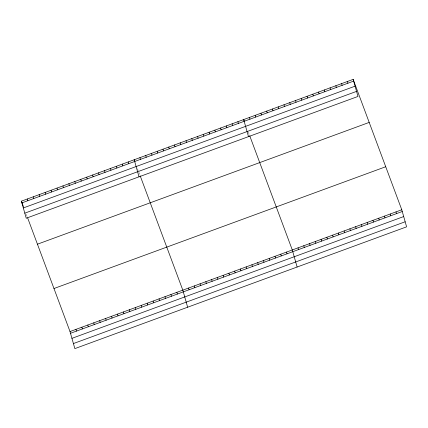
<?xml version="1.0" encoding="UTF-8"?>
<svg xmlns="http://www.w3.org/2000/svg" width="428" height="428" viewBox="0 0 428 428"><rect width="100%" height="100%" fill="white"/><g stroke="black" fill="none" stroke-linecap="round" stroke-linejoin="round"><path stroke-width="0.32" stroke-dasharray="2.14 1.6" d="M248.358 132.118L249.471 135.109M137.538 168.723L138.207 170.515M138.875 172.307L139.988 175.293M26.301 214.31L27.194 216.702"/><path stroke-width="0.64" d="M353.154 79.383L357.985 96.444L26.226 218.226L21.4 201.16L353.154 79.383L401.774 209.774L406.6 226.84L74.847 348.617L70.015 331.556L27.638 217.895M21.887 202.893L353.646 81.111M23.321 207.949L355.08 86.172M24.797 213.165L356.551 91.383M37.445 244.19L369.198 122.413M53.971 288.525L385.73 166.743M70.015 331.556L401.774 209.774M70.508 333.284L402.261 211.507M71.936 338.345L403.695 216.563M73.413 343.561L405.166 221.779M244.345 121.359L243.676 119.567L248.502 136.634M249.695 135.703L292.292 249.963L297.123 267.024M134.863 161.549L134.199 159.756L139.025 176.818M140.213 175.892L182.815 290.152L187.641 307.213M21.4 201.16L23.406 206.542M396.007 211.892L396.499 213.62M390.245 214.005L390.737 215.733M347.392 81.497L347.884 83.225M384.483 216.119L384.975 217.852M341.63 83.61L342.122 85.343M378.721 218.237L379.213 219.965M335.868 85.728L336.36 87.456M372.959 220.35L373.451 222.079M330.106 87.842L330.598 89.57M367.197 222.464L367.689 224.197M324.344 89.955L324.836 91.688M361.435 224.582L361.928 226.31M318.582 92.073L319.074 93.802M355.673 226.696L356.166 228.424M312.82 94.187L313.312 95.915M349.911 228.809L350.404 230.542M307.058 96.3L307.55 98.033M344.149 230.927L344.642 232.655M301.296 98.419L301.788 100.147M338.388 233.041L338.88 234.774M295.534 100.532L296.026 102.26M332.626 235.159L333.118 236.887M289.772 102.645L290.264 104.379M326.864 237.273L327.356 239.001M284.01 104.764L284.502 106.492M321.102 239.386L321.594 241.119M278.248 106.877L278.74 108.605M315.34 241.504L315.832 243.232M272.486 108.996L272.978 110.724M309.578 243.618L310.07 245.346M266.724 111.109L267.216 112.837M303.816 245.731L304.308 247.464M260.962 113.222L261.454 114.955M298.054 247.849L298.546 249.578M255.2 115.341L255.693 117.069M249.438 117.454L249.925 119.182M286.53 252.076L287.022 253.809M280.768 254.195L281.26 255.923M237.915 121.686L238.401 123.414M275.006 256.308L275.498 258.036M232.153 123.799L232.639 125.527M269.244 258.421L269.731 260.154M226.391 125.912L226.877 127.646M263.482 260.54L263.969 262.268M220.629 128.031L221.116 129.759M257.72 262.653L258.207 264.381M214.867 130.144L215.354 131.872M251.958 264.772L252.445 266.5M209.105 132.257L209.592 133.991M246.196 266.885L246.683 268.613M203.343 134.376L203.83 136.104M240.434 268.998L240.921 270.731M197.581 136.489L198.068 138.217M234.672 271.117L235.159 272.845M191.819 138.602L192.306 140.336M228.91 273.23L229.397 274.958M186.057 140.721L186.544 142.449M223.149 275.343L223.635 277.077M180.295 142.834L180.782 144.568M217.387 277.462L217.873 279.19M174.533 144.953L175.02 146.681M211.625 279.575L212.111 281.303M168.771 147.066L169.258 148.794M205.863 281.688L206.35 283.422M163.009 149.179L163.496 150.913M200.101 283.807L200.588 285.535M157.247 151.298L157.734 153.026M194.339 285.92L194.826 287.648M151.485 153.411L151.972 155.139M188.577 288.033L189.064 289.767M145.723 155.524L146.21 157.258M139.961 157.643L140.448 159.371M176.876 292.329L177.363 294.057M170.938 294.507L171.43 296.24M128.261 161.934L128.748 163.667M165.005 296.69L165.492 298.418M122.322 164.117L122.815 165.845M159.066 298.867L159.553 300.595M116.389 166.294L116.876 168.022M153.128 301.045L153.62 302.778M110.451 168.471L110.938 170.205M147.195 303.227L147.681 304.955M104.512 170.654L105.004 172.382M141.256 305.405L141.748 307.133M98.579 172.832L99.066 174.56M135.318 307.582L135.81 309.316M92.641 175.009L93.127 176.743M129.384 309.765L129.871 311.493M86.702 177.192L87.194 178.92M123.446 311.942L123.938 313.671M80.769 179.369L81.256 181.097M117.507 314.12L118 315.853M74.83 181.547L75.317 183.28M111.574 316.303L112.061 318.031M68.892 183.73L69.384 185.458M105.636 318.48L106.128 320.208M62.959 185.907L63.446 187.635M99.697 320.658L100.189 322.391M57.02 188.085L57.507 189.818M93.764 322.84L94.251 324.568M51.082 190.267L51.574 191.995M87.826 325.018L88.318 326.746M45.149 192.445L45.636 194.173M81.887 327.195L82.379 328.929M39.21 194.622L39.697 196.356M75.954 329.378L76.441 331.106M33.272 196.805L33.764 198.533M27.339 198.983L27.825 200.711"/></g></svg>
